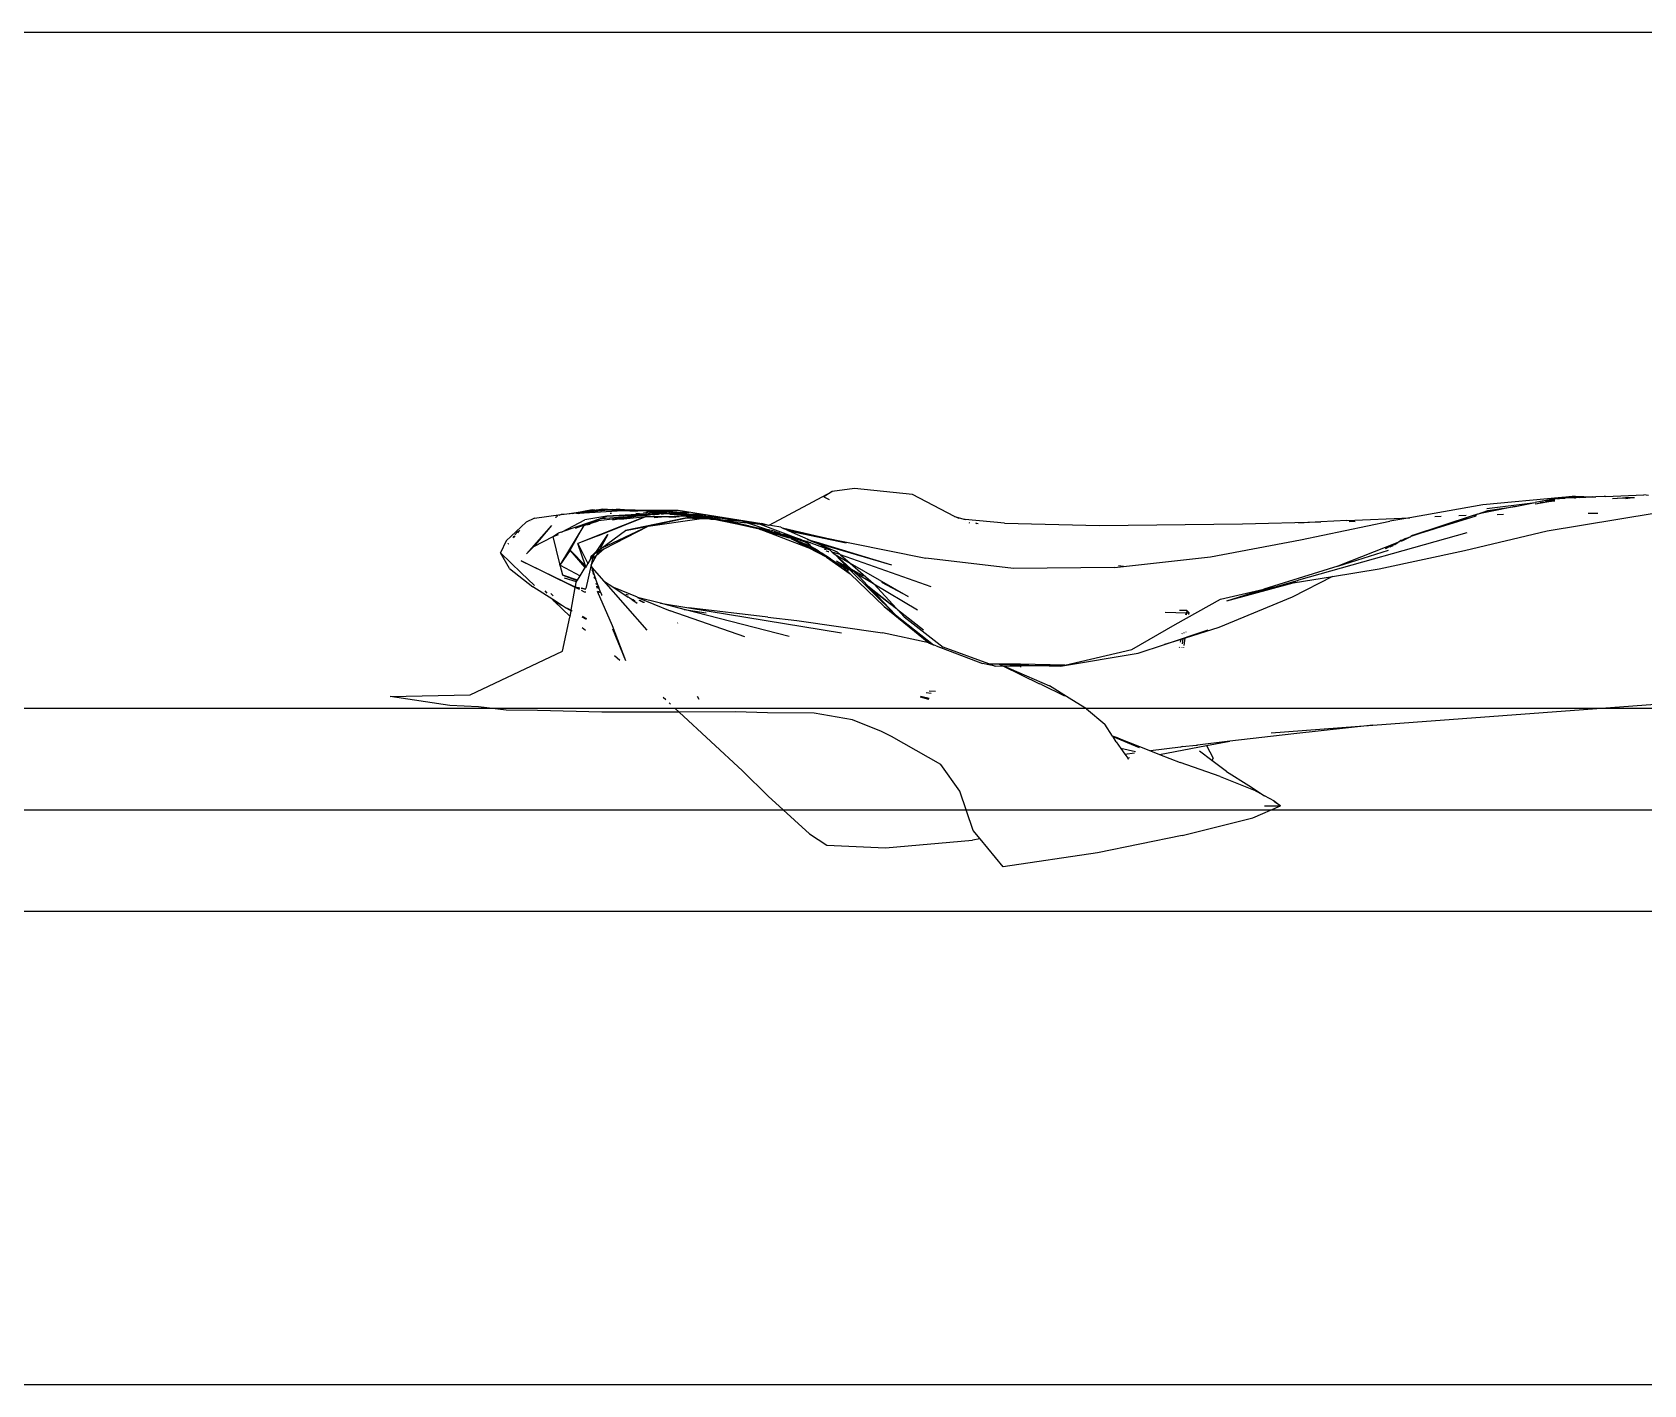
# Model space of a CAD drawing. Header units: millimetres. Extents: x -41292 to 298682, y -22072 to 33155.
# Drawn here: x 29631.4 to 29869.8, y 1090.6 to 1290.6 of the extents above; entities that cross this region are included whole.
import ezdxf

# ---------------------------------------------------------------- set-up
doc = ezdxf.new("R2010")
doc.units = ezdxf.units.MM
doc.layers.add('창호', color=4, linetype='Continuous')
doc.layers.add('틀', color=8, linetype='Continuous')

# ---------------------------------------------------------------- blocks, each defined once
blk = doc.blocks.new('AHSISHEUD')
for p, q in [((30367.81, 18865.77), (30377.13, 18870.78)), ((30377.13, 18870.78), (30375.87, 18869.97)), ((30375.87, 18869.97), (30376.66, 18869.6)), ((30380.42, 18871.18), (30377.13, 18870.78)), ((30389.01, 18870.34), (30380.42, 18871.18)), ((30395.21, 18867.08), (30389.01, 18870.34)), ((30485.03, 18869.89), (30473.34, 18868.77)), ((30484.02, 18869.71), (30483.68, 18869.62)), ((30484.01, 18869.69), (30483.68, 18869.62)), ((30484.18, 18869.72), (30484.02, 18869.71)), ((30484.21, 18869.73), (30484.18, 18869.72)), ((30485.03, 18869.89), (30484.21, 18869.73)), ((30484.21, 18869.73), (30484.67, 18869.74)), ((30484.67, 18869.74), (30484.73, 18869.75)), ((30484.73, 18869.75), (30485.03, 18869.89)), ((30484.73, 18869.75), (30485.51, 18869.78)), ((30485.03, 18869.89), (30485.06, 18869.89)), ((30485.11, 18869.89), (30485.06, 18869.89)), ((30487, 18870.08), (30485.11, 18869.89)), ((30489.53, 18869.99), (30485.11, 18869.89)), ((30486.86, 18869.84), (30485.51, 18869.78)), ((30486.86, 18869.84), (30486.91, 18869.84)), ((30486.91, 18869.84), (30487.03, 18869.84)), ((30487, 18870.08), (30489.53, 18869.99)), ((30487.03, 18869.84), (30487.15, 18869.87)), ((30487.48, 18869.87), (30487.15, 18869.87)), ((30487.51, 18869.87), (30487.48, 18869.87)), ((30487.59, 18869.87), (30487.51, 18869.87)), ((30487.63, 18869.87), (30487.59, 18869.87)), ((30487.63, 18869.87), (30489.53, 18869.99)), ((30489.53, 18869.99), (30490.06, 18869.97)), ((30491.27, 18870.03), (30490.06, 18869.97)), ((30491.46, 18870.03), (30491.27, 18870.03)), ((30491.46, 18870.03), (30497.12, 18870.27)), ((30492.51, 18869.73), (30493.22, 18869.79)), ((30494.47, 18869.72), (30493.22, 18869.79)), ((30493.96, 18869.84), (30495.09, 18869.8)), ((30494.42, 18869.87), (30495.77, 18869.89)), ((30494.47, 18869.72), (30494.79, 18869.76)), ((30497.83, 18870.17), (30497.12, 18870.27)), ((30333.1, 18866.84), (30337, 18867.36)), ((30337, 18867.36), (30337.1, 18867.41)), ((30337, 18867.36), (30337.02, 18867.36)), ((30337.1, 18867.41), (30337.48, 18867.42)), ((30337.48, 18867.42), (30337.85, 18867.48)), ((30337.85, 18867.48), (30340.57, 18867.84)), ((30337.85, 18867.48), (30339.34, 18867.61)), ((30339.34, 18867.61), (30338.64, 18867.48)), ((30339.59, 18867.53), (30339.29, 18867.51)), ((30340.57, 18867.84), (30339.34, 18867.61)), ((30339.34, 18867.61), (30340.42, 18867.71)), ((30343.48, 18867.99), (30339.59, 18867.53)), ((30346.13, 18867.92), (30339.59, 18867.53)), ((30339.59, 18867.53), (30340.42, 18867.71)), ((30340.42, 18867.71), (30342.21, 18868.02)), ((30340.42, 18867.71), (30343.48, 18867.99)), ((30341.62, 18868.04), (30340.57, 18867.84)), ((30340.57, 18867.84), (30341.96, 18868.03)), ((30341.62, 18868.04), (30341.96, 18868.03)), ((30341.96, 18868.03), (30342.02, 18868.04)), ((30342.02, 18868.04), (30342.21, 18868.02)), ((30342.21, 18868.02), (30342.29, 18868.04)), ((30342.29, 18868.04), (30343.19, 18868.19)), ((30343.48, 18867.99), (30342.29, 18868.04)), ((30343.19, 18868.19), (30344.62, 18868.09)), ((30343.7, 18867.98), (30343.48, 18867.99)), ((30343.95, 18868.03), (30343.7, 18867.98)), ((30346.13, 18867.92), (30343.7, 18867.98)), ((30349.23, 18867.43), (30343.8, 18867.09)), ((30343.8, 18867.09), (30349.67, 18867.4)), ((30344.14, 18868.03), (30343.95, 18868.03)), ((30344.62, 18868.09), (30344.14, 18868.03)), ((30344.14, 18868.03), (30345.53, 18868.03)), ((30344.49, 18867.52), (30344.26, 18867.52)), ((30344.62, 18868.09), (30344.67, 18868.09)), ((30344.67, 18868.09), (30344.94, 18868.12)), ((30344.67, 18868.09), (30345.53, 18868.03)), ((30344.94, 18868.12), (30344.96, 18868.12)), ((30344.96, 18868.12), (30345.19, 18868.14)), ((30345.77, 18868.09), (30345.19, 18868.14)), ((30345.53, 18868.03), (30347.18, 18867.91)), ((30345.53, 18868.03), (30346.39, 18868.03)), ((30346.09, 18868.07), (30345.77, 18868.09)), ((30346.39, 18868.03), (30346.09, 18868.07)), ((30346.19, 18867.92), (30346.13, 18867.92)), ((30347.18, 18867.91), (30346.19, 18867.92)), ((30346.39, 18868.03), (30347.18, 18867.91)), ((30347.98, 18868.02), (30346.39, 18868.03)), ((30347.18, 18867.91), (30348.38, 18867.89)), ((30350.78, 18867.9), (30347.98, 18868.02)), ((30347.98, 18868.02), (30354.33, 18868.01)), ((30349.23, 18867.43), (30348.08, 18867.52)), ((30350.78, 18867.9), (30348.38, 18867.89)), ((30349.14, 18867.24), (30349.88, 18867.38)), ((30349.19, 18867.66), (30350.54, 18867.48)), ((30349.23, 18867.43), (30349.67, 18867.4)), ((30349.6, 18867.71), (30349.75, 18867.73)), ((30349.67, 18867.4), (30349.88, 18867.38)), ((30350.05, 18867.76), (30349.75, 18867.73)), ((30349.75, 18867.73), (30351.52, 18867.52)), ((30349.88, 18867.38), (30349.94, 18867.38)), ((30349.94, 18867.38), (30350.02, 18867.41)), ((30350.19, 18867.43), (30350.02, 18867.41)), ((30350.61, 18867.72), (30350.05, 18867.76)), ((30350.47, 18867.34), (30350.1, 18867.25)), ((30350.26, 18867.43), (30350.19, 18867.43)), ((30350.54, 18867.48), (30350.26, 18867.43)), ((30350.26, 18867.43), (30350.86, 18867.37)), ((30350.26, 18867.43), (30350.47, 18867.34)), ((30351.62, 18867.78), (30350.41, 18867.81)), ((30350.67, 18867.32), (30350.47, 18867.34)), ((30350.54, 18867.48), (30350.75, 18867.52)), ((30352.65, 18867.62), (30350.61, 18867.72)), ((30352.4, 18867.54), (30350.61, 18867.72)), ((30350.67, 18867.32), (30350.86, 18867.37)), ((30350.75, 18867.52), (30351.22, 18867.48)), ((30350.78, 18867.9), (30350.85, 18867.86)), ((30350.98, 18867.87), (30350.85, 18867.86)), ((30350.86, 18867.37), (30351.18, 18867.39)), ((30351.04, 18867.87), (30350.98, 18867.87)), ((30351.13, 18867.85), (30351.04, 18867.87)), ((30351.25, 18867.84), (30351.13, 18867.85)), ((30351.18, 18867.39), (30351.37, 18867.42)), ((30351.22, 18867.48), (30351.26, 18867.48)), ((30351.43, 18867.85), (30351.25, 18867.84)), ((30351.26, 18867.48), (30351.37, 18867.42)), ((30351.37, 18867.42), (30351.43, 18867.42)), ((30352.21, 18867.79), (30351.43, 18867.85)), ((30351.43, 18867.85), (30351.62, 18867.78)), ((30351.43, 18867.42), (30351.59, 18867.44)), ((30351.52, 18867.52), (30351.69, 18867.5)), ((30351.69, 18867.5), (30351.59, 18867.44)), ((30351.83, 18867.77), (30351.62, 18867.78)), ((30351.83, 18867.48), (30351.69, 18867.5)), ((30352.21, 18867.79), (30351.83, 18867.77)), ((30351.83, 18867.77), (30352.65, 18867.62)), ((30351.83, 18867.48), (30352.14, 18867.46)), ((30352.14, 18867.46), (30352.7, 18867.52)), ((30353.11, 18867.42), (30352.14, 18867.46)), ((30352.96, 18867.74), (30352.21, 18867.79)), ((30352.71, 18867.55), (30352.4, 18867.54)), ((30353.02, 18867.57), (30352.65, 18867.62)), ((30352.65, 18867.62), (30353.03, 18867.53)), ((30352.7, 18867.52), (30352.79, 18867.51)), ((30352.79, 18867.51), (30352.71, 18867.55)), ((30352.79, 18867.51), (30353.03, 18867.53)), ((30352.96, 18867.74), (30354.03, 18867.62)), ((30353.56, 18867.73), (30352.96, 18867.74)), ((30353.19, 18867.52), (30353.02, 18867.57)), ((30353.03, 18867.53), (30353.19, 18867.52)), ((30353.11, 18867.42), (30354.03, 18867.42)), ((30356.28, 18867.22), (30353.11, 18867.42)), ((30353.19, 18867.52), (30353.39, 18867.52)), ((30353.39, 18867.52), (30353.5, 18867.56)), ((30353.61, 18867.48), (30353.39, 18867.52)), ((30353.5, 18867.56), (30353.67, 18867.58)), ((30354.8, 18867.66), (30353.56, 18867.73)), ((30353.89, 18867.52), (30353.61, 18867.48)), ((30354.03, 18867.42), (30353.61, 18867.48)), ((30353.67, 18867.58), (30354.03, 18867.62)), ((30355.02, 18867.52), (30353.89, 18867.52)), ((30354.03, 18867.62), (30354.13, 18867.61)), ((30354.09, 18867.41), (30354.03, 18867.42)), ((30354.09, 18867.41), (30355.55, 18867.41)), ((30354.13, 18867.61), (30354.8, 18867.66)), ((30354.13, 18867.61), (30355.02, 18867.52)), ((30354.33, 18868.01), (30366.72, 18866.01)), ((30354.8, 18867.66), (30356.21, 18867.41)), ((30355.98, 18867.66), (30354.8, 18867.66)), ((30355.55, 18867.41), (30355.02, 18867.52)), ((30355.55, 18867.41), (30356.21, 18867.41)), ((30356.21, 18867.41), (30356.6, 18867.4)), ((30358.7, 18867.23), (30356.6, 18867.4)), ((30473.34, 18868.77), (30462.51, 18866.88)), ((30472.56, 18867.43), (30471.95, 18867.22)), ((30472.56, 18867.43), (30474.09, 18867.95)), ((30473.98, 18867.71), (30472.56, 18867.43)), ((30473.91, 18868.25), (30481.08, 18869.13)), ((30478.12, 18868.54), (30473.98, 18867.71)), ((30474.09, 18867.95), (30473.98, 18867.71)), ((30474.09, 18867.95), (30478.12, 18868.54)), ((30476.37, 18867.34), (30475.45, 18867.32)), ((30478.12, 18868.54), (30481.08, 18869.13)), ((30483.96, 18869.37), (30481.07, 18868.89)), ((30483.68, 18869.62), (30481.08, 18869.13)), ((30481.46, 18869), (30481.82, 18869.1)), ((30482.05, 18869.11), (30481.82, 18869.1)), ((30482.2, 18869.13), (30482.05, 18869.11)), ((30482.82, 18869.24), (30482.2, 18869.13)), ((30482.58, 18869.31), (30483.98, 18869.48)), ((30482.95, 18869.27), (30482.82, 18869.24)), ((30482.83, 18864.95), (30498.64, 18867.57)), ((30482.92, 18869.41), (30484, 18869.61)), ((30483.06, 18869.28), (30482.95, 18869.27)), ((30483.06, 18869.28), (30483.97, 18869.45)), ((30483.96, 18869.42), (30483.06, 18869.28)), ((30483.06, 18869.28), (30483.96, 18869.37)), ((30488.9, 18867.54), (30490.34, 18867.54)), ((30328.91, 18863.44), (30331.85, 18866.21)), ((30330.87, 18865.03), (30330.56, 18864.65)), ((30333.1, 18866.84), (30331.85, 18866.21)), ((30335.61, 18865.73), (30331.91, 18861.53)), ((30332.52, 18866.34), (30332.48, 18866.33)), ((30335.61, 18865.73), (30332.97, 18862.63)), ((30336.13, 18866.96), (30336.4, 18867.01)), ((30336.55, 18867.09), (30336.32, 18867.05)), ((30336.8, 18867.24), (30336.71, 18867.23)), ((30340.4, 18865.71), (30336.84, 18859.88)), ((30342.94, 18866.77), (30337.16, 18864.81)), ((30337.16, 18864.81), (30340.51, 18866.59)), ((30338.34, 18862.09), (30340.4, 18865.71)), ((30339.13, 18865.34), (30342.94, 18866.77)), ((30349.55, 18867.07), (30339.5, 18863.05)), ((30340.4, 18865.71), (30341.46, 18866.09)), ((30341.32, 18865.87), (30340.4, 18865.71)), ((30343.8, 18867.09), (30340.51, 18866.59)), ((30341.46, 18866.09), (30342.53, 18866.41)), ((30342.47, 18864.19), (30349.55, 18867.07)), ((30346.65, 18866.89), (30342.53, 18866.41)), ((30342.94, 18866.77), (30348.75, 18867.21)), ((30342.94, 18866.77), (30343.8, 18867.09)), ((30343.01, 18862.37), (30349.91, 18865.61)), ((30343.01, 18862.37), (30346.54, 18865)), ((30343.39, 18862.28), (30349.91, 18865.61)), ((30348.75, 18867.21), (30343.8, 18867.09)), ((30344.61, 18866.57), (30346.65, 18866.89)), ((30345.64, 18866.65), (30346.28, 18866.74)), ((30346.28, 18866.74), (30349.55, 18867.07)), ((30348.03, 18867.04), (30346.28, 18866.74)), ((30355.39, 18866.83), (30346.54, 18865)), ((30346.54, 18865), (30349.91, 18865.61)), ((30346.65, 18866.89), (30348.75, 18867.21)), ((30348.03, 18867.04), (30346.65, 18866.89)), ((30349.74, 18867.24), (30348.03, 18867.04)), ((30348.75, 18867.21), (30348.03, 18867.04)), ((30348.75, 18867.21), (30348.8, 18867.21)), ((30348.8, 18867.21), (30349.05, 18867.22)), ((30349.05, 18867.22), (30349.14, 18867.24)), ((30349.14, 18867.24), (30349.74, 18867.24)), ((30349.55, 18867.07), (30353.74, 18867.08)), ((30350.1, 18867.25), (30349.74, 18867.24)), ((30349.91, 18865.61), (30355.39, 18866.83)), ((30349.91, 18865.61), (30357.44, 18866.74)), ((30350.79, 18866.93), (30351.89, 18866.99)), ((30353.74, 18867.08), (30351.05, 18867.02)), ((30351.89, 18866.99), (30351.05, 18867.02)), ((30351.89, 18866.99), (30353.74, 18867.08)), ((30353.97, 18866.89), (30351.89, 18866.99)), ((30354.15, 18867.11), (30353.74, 18867.08)), ((30353.74, 18867.08), (30354.5, 18867.03)), ((30354.9, 18867.13), (30354.15, 18867.11)), ((30354.9, 18867.13), (30354.93, 18867.15)), ((30354.93, 18867.15), (30355.15, 18867.16)), ((30355.15, 18867.16), (30355.64, 18867.19)), ((30355.15, 18867.16), (30356.23, 18867)), ((30355.44, 18866.83), (30355.39, 18866.83)), ((30355.85, 18866.92), (30355.44, 18866.83)), ((30357.44, 18866.74), (30355.44, 18866.83)), ((30355.64, 18867.19), (30356.28, 18867.22)), ((30355.64, 18867.19), (30356.47, 18867.01)), ((30356.23, 18867), (30355.85, 18866.92)), ((30355.85, 18866.92), (30357.72, 18866.78)), ((30355.88, 18867.29), (30355.93, 18867.29)), ((30356.22, 18867.27), (30356.15, 18867.28)), ((30356.39, 18867.27), (30356.22, 18867.27)), ((30356.23, 18867), (30356.47, 18867.01)), ((30356.39, 18867.27), (30356.28, 18867.22)), ((30356.44, 18867.23), (30356.39, 18867.27)), ((30356.53, 18867.26), (30356.44, 18867.23)), ((30356.44, 18867.23), (30356.77, 18867.16)), ((30356.47, 18867.01), (30356.81, 18867.01)), ((30356.61, 18867.24), (30356.53, 18867.26)), ((30356.61, 18867.24), (30356.69, 18867.24)), ((30356.69, 18867.24), (30356.64, 18867.24)), ((30356.74, 18867.27), (30356.69, 18867.24)), ((30356.78, 18867.25), (30356.74, 18867.27)), ((30356.77, 18867.16), (30357.79, 18867.03)), ((30357.43, 18867.03), (30356.77, 18867.16)), ((30356.95, 18867.21), (30356.78, 18867.25)), ((30356.81, 18867.01), (30357.43, 18867.03)), ((30356.81, 18867.01), (30357.04, 18866.96)), ((30356.99, 18867.22), (30356.95, 18867.21)), ((30356.97, 18867.27), (30356.99, 18867.22)), ((30357.1, 18867.2), (30356.99, 18867.22)), ((30357.04, 18866.96), (30357.2, 18866.96)), ((30357.27, 18867.2), (30357.1, 18867.2)), ((30357.2, 18866.96), (30357.36, 18866.93)), ((30357.23, 18867.26), (30357.36, 18867.26)), ((30357.34, 18867.19), (30357.27, 18867.2)), ((30357.34, 18867.19), (30357.43, 18867.18)), ((30357.6, 18867.18), (30357.36, 18867.26)), ((30357.36, 18866.93), (30357.54, 18866.92)), ((30357.43, 18867.18), (30357.46, 18867.18)), ((30357.43, 18867.03), (30357.79, 18867.03)), ((30358.11, 18866.87), (30357.43, 18867.03)), ((30357.44, 18866.74), (30357.72, 18866.78)), ((30357.46, 18867.18), (30357.79, 18867.03)), ((30357.6, 18867.18), (30357.46, 18867.18)), ((30357.54, 18866.92), (30357.58, 18866.9)), ((30357.58, 18866.9), (30357.98, 18866.82)), ((30357.67, 18867.16), (30357.6, 18867.18)), ((30357.94, 18867.15), (30357.67, 18867.16)), ((30357.67, 18867.16), (30357.95, 18867.1)), ((30357.72, 18866.78), (30357.98, 18866.82)), ((30357.72, 18866.78), (30358.58, 18866.75)), ((30357.79, 18867.03), (30357.86, 18867.04)), ((30357.86, 18867.04), (30358.05, 18867)), ((30357.94, 18867.15), (30358.01, 18867.14)), ((30357.98, 18867.14), (30357.94, 18867.15)), ((30357.95, 18867.1), (30358.02, 18867.08)), ((30358.01, 18867.14), (30357.98, 18867.14)), ((30357.98, 18866.82), (30358.06, 18866.83)), ((30358.01, 18867.14), (30358.4, 18867.09)), ((30358.02, 18867.08), (30358.11, 18867.06)), ((30358.05, 18867), (30358.11, 18867.06)), ((30358.05, 18867), (30358.55, 18866.9)), ((30358.06, 18866.83), (30358.11, 18866.87)), ((30358.11, 18867.06), (30358.2, 18867.04)), ((30358.11, 18866.87), (30358.19, 18866.87)), ((30358.19, 18866.87), (30358.23, 18866.85)), ((30358.41, 18867.05), (30358.2, 18867.04)), ((30358.23, 18866.85), (30358.3, 18866.86)), ((30358.3, 18866.86), (30358.33, 18866.85)), ((30358.33, 18866.85), (30358.45, 18866.84)), ((30358.4, 18867.09), (30358.72, 18867.06)), ((30358.41, 18867.05), (30358.4, 18867.09)), ((30358.41, 18867.05), (30358.72, 18867.06)), ((30358.64, 18867), (30358.41, 18867.05)), ((30358.45, 18866.84), (30358.55, 18866.9)), ((30358.58, 18866.75), (30358.45, 18866.84)), ((30358.45, 18866.84), (30359.03, 18866.81)), ((30358.45, 18866.84), (30358.98, 18866.71)), ((30358.55, 18866.9), (30358.69, 18866.92)), ((30358.58, 18866.75), (30358.98, 18866.71)), ((30358.79, 18866.97), (30358.64, 18867)), ((30358.64, 18867), (30358.72, 18866.93)), ((30358.69, 18866.92), (30358.72, 18866.93)), ((30358.69, 18866.92), (30358.79, 18866.91)), ((30359.52, 18867.07), (30358.7, 18867.23)), ((30358.72, 18867.06), (30359.52, 18867.07)), ((30358.72, 18867.06), (30359.19, 18867)), ((30358.72, 18866.93), (30358.79, 18866.97)), ((30358.72, 18866.93), (30358.79, 18866.91)), ((30358.87, 18866.95), (30358.79, 18866.97)), ((30358.79, 18866.91), (30359.2, 18866.86)), ((30358.79, 18866.91), (30359.03, 18866.81)), ((30358.87, 18866.95), (30359.19, 18867)), ((30359.2, 18866.86), (30358.87, 18866.95)), ((30358.98, 18866.71), (30359.17, 18866.67)), ((30359.03, 18866.81), (30359.25, 18866.77)), ((30359.17, 18866.67), (30359.22, 18866.66)), ((30359.19, 18867), (30359.52, 18867.07)), ((30359.19, 18867), (30361.21, 18866.75)), ((30359.44, 18866.83), (30359.2, 18866.86)), ((30359.22, 18866.66), (30359.29, 18866.65)), ((30359.25, 18866.77), (30359.29, 18866.79)), ((30359.29, 18866.79), (30359.36, 18866.78)), ((30359.29, 18866.65), (30359.43, 18866.65)), ((30359.56, 18866.74), (30359.36, 18866.78)), ((30365.88, 18865.36), (30359.43, 18866.65)), ((30359.43, 18866.65), (30359.98, 18866.62)), ((30359.44, 18866.83), (30359.84, 18866.75)), ((30359.6, 18867.06), (30359.52, 18867.07)), ((30359.56, 18866.74), (30359.61, 18866.73)), ((30359.72, 18867.08), (30359.6, 18867.06)), ((30359.61, 18866.73), (30359.68, 18866.71)), ((30359.68, 18866.71), (30359.83, 18866.7)), ((30361.21, 18866.75), (30359.72, 18867.08)), ((30359.72, 18867.08), (30362.83, 18866.55)), ((30359.83, 18866.7), (30359.89, 18866.74)), ((30359.83, 18866.7), (30359.98, 18866.62)), ((30359.84, 18866.75), (30359.89, 18866.74)), ((30359.92, 18866.73), (30359.89, 18866.74)), ((30360.1, 18866.69), (30359.92, 18866.73)), ((30359.98, 18866.62), (30360.06, 18866.6)), ((30360.06, 18866.6), (30360.1, 18866.62)), ((30360.28, 18866.65), (30360.1, 18866.69)), ((30360.1, 18866.62), (30360.13, 18866.59)), ((30360.28, 18866.65), (30360.13, 18866.59)), ((30360.13, 18866.59), (30360.24, 18866.59)), ((30360.24, 18866.59), (30360.28, 18866.58)), ((30360.36, 18866.61), (30360.28, 18866.65)), ((30360.28, 18866.58), (30360.36, 18866.61)), ((30361.21, 18866.37), (30360.28, 18866.58)), ((30360.54, 18866.6), (30360.36, 18866.61)), ((30360.54, 18866.6), (30360.68, 18866.55)), ((30360.68, 18866.55), (30360.8, 18866.54)), ((30360.95, 18866.51), (30360.8, 18866.54)), ((30360.98, 18866.5), (30360.95, 18866.51)), ((30361.04, 18866.49), (30360.98, 18866.5)), ((30362.52, 18866.18), (30361.04, 18866.49)), ((30363.15, 18866.49), (30361.04, 18866.49)), ((30361.04, 18866.49), (30364.54, 18866.13)), ((30361.21, 18866.75), (30362.83, 18866.55)), ((30361.21, 18866.37), (30361.52, 18866.32)), ((30361.52, 18866.32), (30365.88, 18865.36)), ((30361.52, 18866.32), (30362.52, 18866.18)), ((30364.73, 18865.7), (30362.52, 18866.18)), ((30362.83, 18866.55), (30363.15, 18866.49)), ((30363.15, 18866.49), (30363.24, 18866.48)), ((30363.24, 18866.48), (30363.36, 18866.48)), ((30363.36, 18866.48), (30363.43, 18866.47)), ((30363.43, 18866.47), (30363.48, 18866.47)), ((30363.48, 18866.47), (30363.69, 18866.4)), ((30363.69, 18866.4), (30363.76, 18866.42)), ((30363.76, 18866.42), (30366.44, 18865.93)), ((30363.76, 18866.42), (30364.54, 18866.13)), ((30364.54, 18866.13), (30364.57, 18866.13)), ((30364.57, 18866.13), (30367.7, 18865.07)), ((30364.57, 18866.13), (30366.44, 18865.93)), ((30364.73, 18865.7), (30364.81, 18865.68)), ((30364.81, 18865.68), (30365.22, 18865.6)), ((30365.22, 18865.6), (30365.25, 18865.59)), ((30365.25, 18865.59), (30365.88, 18865.36)), ((30365.25, 18865.59), (30367.1, 18865.2)), ((30365.88, 18865.36), (30366.1, 18865.27)), ((30366.1, 18865.27), (30366.29, 18865.23)), ((30366.29, 18865.23), (30366.34, 18865.21)), ((30366.34, 18865.21), (30370.42, 18863.99)), ((30366.34, 18865.21), (30367.55, 18864.97)), ((30373.55, 18862.44), (30366.34, 18865.21)), ((30367.75, 18865.74), (30366.44, 18865.93)), ((30366.44, 18865.93), (30372.45, 18863.67)), ((30367.75, 18865.74), (30366.72, 18866.01)), ((30367.1, 18865.2), (30367.17, 18865.17)), ((30367.17, 18865.17), (30367.55, 18864.97)), ((30367.7, 18865.07), (30367.17, 18865.17)), ((30367.55, 18864.97), (30367.78, 18864.93)), ((30368.51, 18864.9), (30367.7, 18865.07)), ((30367.75, 18865.74), (30367.81, 18865.77)), ((30367.78, 18864.93), (30367.82, 18864.88)), ((30368.29, 18865.66), (30367.81, 18865.77)), ((30369.52, 18865.47), (30368.29, 18865.66)), ((30369.52, 18865.47), (30369.93, 18865.28)), ((30369.98, 18865.27), (30369.93, 18865.28)), ((30374.57, 18864.22), (30369.98, 18865.27)), ((30369.98, 18865.27), (30370.39, 18865.07)), ((30370.39, 18865.07), (30370.48, 18865.05)), ((30370.48, 18865.05), (30374.57, 18864.22)), ((30370.48, 18865.05), (30370.57, 18864.99)), ((30370.57, 18864.99), (30370.68, 18864.96)), ((30370.68, 18864.96), (30379.2, 18863.17)), ((30370.68, 18864.96), (30373.95, 18863.53)), ((30395.91, 18866.77), (30395.21, 18867.08)), ((30395.21, 18867.08), (30396.77, 18866.62)), ((30396.77, 18866.62), (30396.42, 18866.65)), ((30402.58, 18866.06), (30396.77, 18866.62)), ((30397.48, 18866.07), (30397.37, 18866.12)), ((30398.31, 18866.11), (30398.51, 18866.05)), ((30398.48, 18866.1), (30398.68, 18866.05)), ((30402.58, 18866.06), (30416.66, 18865.75)), ((30416.66, 18865.75), (30437.77, 18865.98)), ((30437.77, 18865.98), (30449.36, 18866.26)), ((30449.36, 18866.26), (30446.07, 18866.07)), ((30446.37, 18863.62), (30459.58, 18866.37)), ((30453.21, 18866.47), (30449.36, 18866.26)), ((30453.21, 18866.47), (30462.51, 18866.88)), ((30453.55, 18866.36), (30454.13, 18866.37)), ((30453.68, 18866.31), (30454.13, 18866.37)), ((30454.13, 18866.37), (30454.43, 18866.34)), ((30462.51, 18866.88), (30459.58, 18866.37)), ((30465.97, 18865.21), (30462.67, 18864.09)), ((30471.89, 18867.22), (30462.93, 18864.26)), ((30462.93, 18864.26), (30465.97, 18865.21)), ((30465.97, 18865.21), (30466.44, 18865.35)), ((30466.25, 18867.05), (30467.18, 18867.09)), ((30471.89, 18867.22), (30466.44, 18865.35)), ((30466.44, 18865.35), (30472.32, 18867.18)), ((30470.87, 18867.19), (30469.8, 18867.17)), ((30470.63, 18862.04), (30482.83, 18864.95)), ((30471.95, 18867.22), (30471.89, 18867.22)), ((30472.37, 18867.23), (30471.95, 18867.22)), ((30328.91, 18863.44), (30328.08, 18861.67)), ((30329.19, 18863.07), (30329.12, 18862.99)), ((30329.22, 18863.04), (30329.14, 18862.95)), ((30330.03, 18864.14), (30329.9, 18863.96)), ((30330.19, 18864.21), (30329.92, 18863.89)), ((30330.2, 18864.35), (30330.64, 18864.84)), ((30331.91, 18861.53), (30332.97, 18862.63)), ((30332.97, 18862.63), (30335.84, 18864.11)), ((30335.84, 18864.11), (30336.62, 18864.4)), ((30335.84, 18864.11), (30336.03, 18864.24)), ((30336.84, 18860.07), (30335.84, 18864.11)), ((30336.03, 18864.24), (30336.61, 18864.62)), ((30336.03, 18864.24), (30336.61, 18864.54)), ((30337.03, 18864.74), (30336.61, 18864.62)), ((30337.03, 18864.74), (30337.05, 18864.77)), ((30337.05, 18864.77), (30337.16, 18864.81)), ((30342.47, 18864.19), (30339.5, 18863.05)), ((30339.5, 18863.05), (30340.98, 18860.12)), ((30340.65, 18859.75), (30339.5, 18863.05)), ((30342.33, 18862.05), (30343.91, 18864.41)), ((30343.91, 18864.41), (30342.73, 18862.24)), ((30367.82, 18864.88), (30368.06, 18864.83)), ((30368.06, 18864.83), (30368.12, 18864.86)), ((30368.06, 18864.83), (30370.42, 18863.99)), ((30368.12, 18864.86), (30368.53, 18864.72)), ((30368.51, 18864.9), (30368.91, 18864.77)), ((30369.9, 18864.26), (30368.53, 18864.72)), ((30368.53, 18864.72), (30369.36, 18864.54)), ((30369.02, 18864.71), (30368.53, 18864.72)), ((30369.02, 18864.71), (30368.91, 18864.77)), ((30369.08, 18864.67), (30369.02, 18864.71)), ((30369.12, 18864.68), (30369.08, 18864.67)), ((30369.17, 18864.65), (30369.12, 18864.68)), ((30369.24, 18864.63), (30369.17, 18864.65)), ((30369.27, 18864.62), (30369.24, 18864.63)), ((30369.36, 18864.59), (30369.27, 18864.62)), ((30369.36, 18864.54), (30369.36, 18864.59)), ((30369.49, 18864.51), (30369.36, 18864.54)), ((30369.9, 18864.26), (30369.49, 18864.51)), ((30369.49, 18864.51), (30369.97, 18864.4)), ((30369.93, 18864.25), (30369.9, 18864.26)), ((30370.28, 18864.14), (30369.93, 18864.25)), ((30370.42, 18863.99), (30369.93, 18864.25)), ((30370.47, 18864.29), (30369.97, 18864.4)), ((30370.69, 18864.17), (30369.97, 18864.4)), ((30371.53, 18863.72), (30370.28, 18864.14)), ((30370.28, 18864.14), (30370.42, 18863.99)), ((30370.42, 18863.99), (30370.56, 18863.94)), ((30370.69, 18864.17), (30370.47, 18864.29)), ((30372.45, 18863.67), (30370.47, 18864.29)), ((30370.6, 18863.92), (30370.56, 18863.94)), ((30371.03, 18863.79), (30370.6, 18863.92)), ((30370.78, 18864.14), (30370.69, 18864.17)), ((30370.94, 18864.03), (30370.78, 18864.14)), ((30370.78, 18864.14), (30372.63, 18863.55)), ((30370.98, 18864.02), (30370.94, 18864.03)), ((30370.98, 18864.02), (30371.04, 18863.98)), ((30371.03, 18863.79), (30371.17, 18863.72)), ((30371.04, 18863.98), (30371.09, 18863.96)), ((30371.09, 18863.96), (30371.53, 18863.72)), ((30372.29, 18863.56), (30371.09, 18863.96)), ((30371.17, 18863.72), (30373.86, 18862.47)), ((30371.17, 18863.72), (30371.88, 18863.53)), ((30373.55, 18862.44), (30371.17, 18863.72)), ((30371.6, 18863.7), (30371.53, 18863.72)), ((30371.6, 18863.7), (30371.88, 18863.53)), ((30371.88, 18863.53), (30371.97, 18863.5)), ((30371.97, 18863.5), (30372.1, 18863.41)), ((30372.1, 18863.41), (30372.23, 18863.37)), ((30372.23, 18863.37), (30372.36, 18863.3)), ((30373.02, 18863.3), (30372.29, 18863.56)), ((30372.36, 18863.3), (30373.94, 18862.67)), ((30373.86, 18862.47), (30372.36, 18863.3)), ((30372.59, 18863.63), (30372.45, 18863.67)), ((30372.63, 18863.55), (30372.59, 18863.63)), ((30372.59, 18863.63), (30373.27, 18863.42)), ((30372.7, 18863.53), (30372.63, 18863.55)), ((30372.88, 18863.47), (30372.7, 18863.53)), ((30373.02, 18863.3), (30372.7, 18863.53)), ((30373.95, 18863.16), (30372.88, 18863.47)), ((30373.14, 18863.25), (30373.02, 18863.3)), ((30373.15, 18863.21), (30373.14, 18863.25)), ((30373.27, 18863.21), (30373.15, 18863.21)), ((30373.27, 18863.42), (30373.95, 18863.16)), ((30373.31, 18863.16), (30373.27, 18863.21)), ((30373.33, 18863.14), (30373.31, 18863.16)), ((30373.41, 18863.12), (30373.33, 18863.14)), ((30373.41, 18863.67), (30373.95, 18863.53)), ((30373.44, 18863.1), (30373.41, 18863.12)), ((30373.87, 18862.81), (30373.44, 18863.1)), ((30373.94, 18862.67), (30373.44, 18863.1)), ((30373.9, 18863.45), (30374.6, 18863.24)), ((30373.94, 18862.67), (30374.26, 18862.48)), ((30373.95, 18863.53), (30374.67, 18863.34)), ((30373.95, 18863.53), (30374.6, 18863.24)), ((30373.95, 18863.16), (30376.76, 18862.13)), ((30379.2, 18863.17), (30374.57, 18864.22)), ((30374.57, 18864.22), (30390.98, 18860.9)), ((30374.6, 18863.24), (30385.89, 18859.93)), ((30374.6, 18863.24), (30377.84, 18861.82)), ((30374.67, 18863.34), (30385.89, 18859.93)), ((30375.5, 18862.72), (30375.44, 18862.74)), ((30376.76, 18862.13), (30375.5, 18862.72)), ((30433.05, 18861.09), (30446.37, 18863.62)), ((30470.98, 18864.63), (30446.06, 18857.66)), ((30460.76, 18863.23), (30451.86, 18859.73)), ((30460.32, 18862.94), (30459.3, 18862.48)), ((30460.02, 18862.74), (30459.58, 18862.52)), ((30460.32, 18862.94), (30460.76, 18863.23)), ((30460.87, 18863.31), (30460.76, 18863.23)), ((30460.87, 18863.31), (30460.94, 18863.33)), ((30461.21, 18863.49), (30460.94, 18863.33)), ((30461.46, 18863.47), (30461.16, 18863.39)), ((30461.38, 18863.56), (30461.21, 18863.49)), ((30461.38, 18863.56), (30461.83, 18863.81)), ((30462.61, 18864.05), (30461.46, 18863.47)), ((30461.83, 18863.81), (30462.34, 18863.97)), ((30462.34, 18863.97), (30462.42, 18864.01)), ((30462.42, 18864.01), (30462.61, 18864.05)), ((30462.67, 18864.09), (30462.61, 18864.05)), ((30462.93, 18864.26), (30462.67, 18864.09)), ((30328.08, 18861.67), (30331.11, 18858.72)), ((30329.39, 18859.36), (30328.08, 18861.67)), ((30331.1, 18860.53), (30338.97, 18856.7)), ((30339.12, 18856.57), (30331.1, 18860.53)), ((30338.34, 18862.09), (30336.84, 18859.88)), ((30338.34, 18862.09), (30340.61, 18859.53)), ((30340.59, 18859.5), (30338.34, 18862.09)), ((30340.65, 18859.75), (30338.34, 18862.09)), ((30341.33, 18860.69), (30340.98, 18860.12)), ((30341.82, 18861.47), (30341.33, 18860.69)), ((30341.4, 18861.17), (30341.33, 18860.69)), ((30341.33, 18860.69), (30341.75, 18861.16)), ((30341.4, 18861.17), (30341.82, 18861.47)), ((30342.19, 18861.24), (30341.46, 18859.9)), ((30341.66, 18860.79), (30341.46, 18859.9)), ((30342.19, 18861.24), (30341.66, 18860.79)), ((30341.75, 18861.16), (30341.66, 18860.79)), ((30341.75, 18861.16), (30342.02, 18861.58)), ((30341.82, 18861.47), (30341.75, 18861.16)), ((30342.33, 18862.05), (30341.82, 18861.47)), ((30341.82, 18861.47), (30342.02, 18861.58)), ((30342.02, 18861.58), (30343.39, 18862.28)), ((30342.02, 18861.58), (30342.1, 18861.69)), ((30342.1, 18861.69), (30342.65, 18862.1)), ((30342.1, 18861.69), (30342.33, 18862.05)), ((30343.39, 18862.28), (30342.19, 18861.24)), ((30342.44, 18861.7), (30342.19, 18861.24)), ((30342.33, 18862.05), (30342.73, 18862.24)), ((30342.65, 18862.1), (30343.01, 18862.37)), ((30342.73, 18862.24), (30342.65, 18862.1)), ((30342.73, 18862.24), (30343.01, 18862.37)), ((30373.7, 18862.38), (30373.55, 18862.44)), ((30374.86, 18861.94), (30373.7, 18862.38)), ((30376.27, 18861.07), (30373.7, 18862.38)), ((30374.86, 18861.94), (30373.86, 18862.47)), ((30373.86, 18862.47), (30375.31, 18861.8)), ((30374.26, 18862.48), (30374.45, 18862.36)), ((30374.45, 18862.36), (30374.87, 18862.14)), ((30376.16, 18861.24), (30374.86, 18861.94)), ((30375.31, 18861.8), (30374.86, 18861.94)), ((30374.87, 18862.14), (30375.28, 18861.86)), ((30375.31, 18861.8), (30375.28, 18861.86)), ((30375.31, 18861.8), (30375.43, 18861.72)), ((30375.43, 18861.72), (30375.55, 18861.69)), ((30375.59, 18861.66), (30375.55, 18861.69)), ((30376.16, 18861.24), (30375.59, 18861.66)), ((30376.05, 18862.18), (30375.97, 18862.25)), ((30376.16, 18862.19), (30376.05, 18862.18)), ((30376.26, 18862.11), (30376.16, 18862.19)), ((30376.42, 18861.1), (30376.16, 18861.24)), ((30376.27, 18861.96), (30376.24, 18861.99)), ((30376.58, 18861.85), (30376.27, 18861.96)), ((30376.27, 18861.07), (30379.77, 18858.56)), ((30376.71, 18860.88), (30376.27, 18861.07)), ((30376.71, 18860.88), (30376.42, 18861.1)), ((30376.6, 18861.83), (30376.58, 18861.85)), ((30376.84, 18860.8), (30376.71, 18860.88)), ((30377.12, 18861.8), (30376.76, 18862.13)), ((30376.87, 18860.8), (30376.84, 18860.8)), ((30376.87, 18860.8), (30378.66, 18859.61)), ((30378.29, 18861.43), (30377.12, 18861.8)), ((30377.12, 18861.8), (30377.54, 18861.42)), ((30377.54, 18861.42), (30379.78, 18860.14)), ((30379.85, 18859.33), (30377.54, 18861.42)), ((30377.54, 18861.42), (30379.25, 18859.66)), ((30377.72, 18860.53), (30379.25, 18859.66)), ((30377.84, 18861.82), (30378.29, 18861.43)), ((30378.04, 18860.22), (30377.95, 18860.3)), ((30378.17, 18860.17), (30378.04, 18860.22)), ((30378.27, 18860.1), (30378.17, 18860.17)), ((30378.29, 18861.43), (30378.36, 18861.37)), ((30391.75, 18856.67), (30378.36, 18861.37)), ((30378.36, 18861.37), (30379.78, 18860.14)), ((30403.92, 18859.35), (30390.98, 18860.9)), ((30420.18, 18859.65), (30433.05, 18861.09)), ((30451.86, 18859.73), (30459.38, 18862.09)), ((30458, 18859.33), (30470.63, 18862.04)), ((30459.02, 18862.31), (30458.89, 18862.26)), ((30459.3, 18862.48), (30459.02, 18862.31)), ((30329.39, 18859.36), (30332.83, 18856.67)), ((30333.07, 18856.84), (30331.11, 18858.72)), ((30336.84, 18859.88), (30336.84, 18860.07)), ((30336.84, 18859.88), (30336.89, 18859.86)), ((30337.26, 18858.37), (30336.89, 18859.86)), ((30336.89, 18859.86), (30339.85, 18858.31)), ((30337.26, 18858.37), (30339.41, 18857.61)), ((30339.43, 18857.64), (30337.26, 18858.37)), ((30339.29, 18857.42), (30337.51, 18857.96)), ((30339.43, 18857.64), (30339.85, 18858.31)), ((30339.85, 18858.31), (30340.59, 18859.5)), ((30340.59, 18859.5), (30340.61, 18859.53)), ((30340.71, 18859.69), (30340.61, 18859.53)), ((30340.71, 18859.69), (30340.65, 18859.75)), ((30341.46, 18859.9), (30340.68, 18856.43)), ((30340.98, 18860.12), (30340.71, 18859.69)), ((30341.61, 18859.48), (30341.46, 18859.9)), ((30341.48, 18859.64), (30341.61, 18859.48)), ((30341.58, 18859.21), (30341.85, 18858.53)), ((30341.61, 18859.48), (30343.3, 18857.56)), ((30342.09, 18857.89), (30341.61, 18859.48)), ((30341.75, 18858.59), (30341.72, 18858.65)), ((30341.73, 18858.62), (30341.75, 18858.59)), ((30341.75, 18858.59), (30341.85, 18858.53)), ((30341.85, 18858.53), (30342.09, 18857.89)), ((30342.09, 18857.89), (30341.86, 18858.1)), ((30341.86, 18858.1), (30341.89, 18858.01)), ((30341.89, 18858.01), (30342.09, 18857.89)), ((30342.45, 18856.96), (30342.09, 18857.89)), ((30378.4, 18860), (30378.27, 18860.1)), ((30379.43, 18859.17), (30378.4, 18860)), ((30379.42, 18859.5), (30378.4, 18860)), ((30378.4, 18860), (30379.68, 18859.24)), ((30378.66, 18859.61), (30379.77, 18858.56)), ((30379.25, 18859.66), (30379.35, 18859.61)), ((30379.35, 18859.61), (30379.42, 18859.5)), ((30379.61, 18859.4), (30379.42, 18859.5)), ((30379.42, 18859.5), (30379.68, 18859.24)), ((30379.43, 18859.17), (30379.5, 18859.13)), ((30379.68, 18859.24), (30380.17, 18858.95)), ((30379.68, 18859.24), (30386.45, 18852.54)), ((30379.77, 18858.56), (30384.8, 18853.77)), ((30379.78, 18860.14), (30388.35, 18855.23)), ((30379.78, 18860.14), (30383.22, 18857.15)), ((30379.85, 18859.33), (30381.69, 18858.29)), ((30380, 18859.19), (30379.85, 18859.33)), ((30381.69, 18858.29), (30380, 18859.19)), ((30380.45, 18858.78), (30380, 18859.19)), ((30381.04, 18858.24), (30380.45, 18858.78)), ((30380.45, 18858.78), (30383.22, 18857.15)), ((30382.39, 18856.82), (30381.04, 18858.24)), ((30418.88, 18859.54), (30403.92, 18859.35)), ((30418.88, 18859.54), (30420.18, 18859.65)), ((30420.18, 18859.65), (30419.43, 18859.77)), ((30451.86, 18859.73), (30440.93, 18856.3)), ((30451.09, 18858.21), (30445.12, 18855.11)), ((30445.28, 18857.27), (30451.09, 18858.21)), ((30451.09, 18858.21), (30458, 18859.33)), ((30335.8, 18854.78), (30332.83, 18856.67)), ((30334.98, 18855.73), (30334.68, 18856.08)), ((30335.87, 18855.35), (30335.52, 18855.69)), ((30338.51, 18853.19), (30339.12, 18856.57)), ((30338.97, 18856.7), (30339.13, 18856.67)), ((30339.13, 18856.62), (30338.97, 18856.7)), ((30339.12, 18856.57), (30339.13, 18856.62)), ((30339.73, 18856.27), (30339.12, 18856.57)), ((30339.13, 18856.67), (30339.26, 18857.37)), ((30339.13, 18856.67), (30339.81, 18856.51)), ((30339.13, 18856.62), (30339.13, 18856.67)), ((30339.74, 18856.29), (30339.13, 18856.62)), ((30339.26, 18857.37), (30339.29, 18857.42)), ((30339.29, 18857.42), (30339.41, 18857.61)), ((30339.41, 18857.61), (30339.43, 18857.64)), ((30340.01, 18856.47), (30340.68, 18856.32)), ((30340.7, 18856.34), (30340.01, 18856.47)), ((30340.48, 18855.89), (30340.02, 18856.12)), ((30340.69, 18855.86), (30340.48, 18855.89)), ((30342.11, 18857.14), (30342.45, 18856.96)), ((30342.59, 18856.59), (30342.22, 18856.72)), ((30342.24, 18856.61), (30342.64, 18856.47)), ((30342.67, 18856.4), (30342.27, 18856.52)), ((30344.63, 18850.91), (30342.4, 18855.98)), ((30342.87, 18855.87), (30342.4, 18855.98)), ((30342.59, 18856.59), (30342.45, 18856.96)), ((30342.48, 18855.91), (30342.89, 18855.82)), ((30342.64, 18856.47), (30342.59, 18856.59)), ((30342.67, 18856.4), (30342.64, 18856.47)), ((30342.87, 18855.87), (30342.67, 18856.4)), ((30342.89, 18855.82), (30342.87, 18855.87)), ((30343.02, 18855.49), (30342.89, 18855.82)), ((30342.94, 18855.5), (30342.98, 18855.47)), ((30342.98, 18855.47), (30343.02, 18855.49)), ((30343.03, 18855.46), (30342.98, 18855.47)), ((30343.03, 18855.46), (30343.02, 18855.49)), ((30343.05, 18855.4), (30343.03, 18855.46)), ((30343.3, 18857.56), (30349.71, 18850.27)), ((30343.3, 18857.56), (30344.81, 18856.56)), ((30348.31, 18855.11), (30344.81, 18856.56)), ((30344.81, 18856.56), (30346.93, 18855.14)), ((30347, 18855.45), (30346.66, 18855.54)), ((30382.39, 18856.82), (30386.63, 18853.44)), ((30382.86, 18856.32), (30382.39, 18856.82)), ((30382.86, 18856.32), (30383.48, 18855.88)), ((30386.45, 18852.54), (30382.86, 18856.32)), ((30383.22, 18857.15), (30383.28, 18857.09)), ((30383.28, 18857.09), (30389.72, 18853.25)), ((30383.28, 18857.09), (30386.63, 18853.44)), ((30383.48, 18855.88), (30386.63, 18853.44)), ((30388.35, 18855.23), (30384.46, 18857.32)), ((30434.53, 18854.86), (30440.93, 18856.3)), ((30435.49, 18854.59), (30445.28, 18857.27)), ((30435.49, 18854.59), (30443.77, 18856.93)), ((30435.49, 18854.59), (30442.8, 18856.72)), ((30435.49, 18854.59), (30440.93, 18856.3)), ((30440.93, 18856.3), (30442.8, 18856.72)), ((30442.8, 18856.72), (30446.06, 18857.66)), ((30442.8, 18856.72), (30443.77, 18856.93)), ((30443.77, 18856.93), (30445.68, 18857.47)), ((30443.77, 18856.93), (30445.28, 18857.27)), ((30335.99, 18854.55), (30335.8, 18854.78)), ((30337.1, 18853.95), (30335.8, 18854.78)), ((30335.99, 18854.55), (30337.1, 18853.95)), ((30335.99, 18854.55), (30338.36, 18852.28)), ((30337.68, 18853.58), (30337.1, 18853.95)), ((30338.5, 18853.12), (30337.68, 18853.58)), ((30337.8, 18853.57), (30338.51, 18853.19)), ((30338.36, 18852.28), (30338.5, 18853.12)), ((30338.5, 18853.12), (30338.51, 18853.19)), ((30338.63, 18853.05), (30338.5, 18853.12)), ((30338.51, 18853.19), (30338.65, 18853.11)), ((30346.98, 18855.13), (30346.93, 18855.14)), ((30346.98, 18855.13), (30347.03, 18855.08)), ((30347.13, 18855.05), (30347.03, 18855.08)), ((30347.13, 18855.05), (30347.22, 18854.95)), ((30347.39, 18854.91), (30347.22, 18854.95)), ((30347.48, 18854.78), (30347.22, 18854.95)), ((30347.48, 18854.78), (30347.66, 18854.77)), ((30347.48, 18854.78), (30347.64, 18854.67)), ((30347.97, 18854.61), (30347.64, 18854.67)), ((30347.64, 18854.67), (30348.26, 18854.26)), ((30347.66, 18854.77), (30347.79, 18854.71)), ((30348.34, 18855.1), (30348.31, 18855.11)), ((30348.34, 18855.1), (30353.15, 18853.11)), ((30351.73, 18854.23), (30348.34, 18855.1)), ((30348.72, 18854.59), (30348.56, 18854.66)), ((30348.8, 18854.61), (30348.72, 18854.59)), ((30348.72, 18854.59), (30348.86, 18854.52)), ((30348.86, 18854.52), (30348.92, 18854.56)), ((30349.12, 18854.41), (30348.86, 18854.52)), ((30349.12, 18854.41), (30349.2, 18854.41)), ((30349.2, 18854.41), (30349.23, 18854.4)), ((30349.23, 18854.4), (30349.28, 18854.39)), ((30349.28, 18854.39), (30349.34, 18854.36)), ((30355.24, 18853.33), (30351.73, 18854.23)), ((30351.73, 18854.23), (30355.92, 18853.54)), ((30364.18, 18849.29), (30353.15, 18853.11)), ((30355.24, 18853.33), (30358.47, 18852.83)), ((30370.73, 18849.34), (30355.24, 18853.33)), ((30367.59, 18852.16), (30355.92, 18853.54)), ((30355.92, 18853.54), (30378.5, 18849.84)), ((30384.8, 18853.77), (30386.45, 18852.54)), ((30384.8, 18853.77), (30391.42, 18848.39)), ((30386.63, 18853.44), (30386.76, 18853.29)), ((30386.76, 18853.29), (30390.59, 18850.28)), ((30386.76, 18853.29), (30387.76, 18852.21)), ((30427.84, 18851.1), (30434.53, 18854.86)), ((30429.53, 18853.14), (30428.49, 18853.16)), ((30429.53, 18853.14), (30429.49, 18852.83)), ((30429.89, 18852.83), (30429.53, 18853.14)), ((30445.12, 18855.11), (30434.31, 18850.64)), ((30337.21, 18847.14), (30338.33, 18852.19)), ((30338.33, 18852.19), (30338.36, 18852.28)), ((30340.12, 18852.32), (30340.77, 18851.96)), ((30340.77, 18851.83), (30340.12, 18852.2)), ((30340.16, 18850.65), (30340.64, 18850.23)), ((30346.58, 18845.72), (30344.63, 18850.91)), ((30354.25, 18851.29), (30354.28, 18851.35)), ((30367.59, 18852.16), (30371.89, 18851.69)), ((30371.89, 18851.69), (30384.54, 18849.85)), ((30386.45, 18852.54), (30392.1, 18848.11)), ((30387.76, 18852.21), (30393.52, 18847.73)), ((30421.43, 18847.38), (30427.84, 18851.1)), ((30426.34, 18852.91), (30429.49, 18852.83)), ((30434.31, 18850.64), (30429.32, 18849.09)), ((30429.42, 18852.54), (30429.49, 18852.83)), ((30429.49, 18852.83), (30429.45, 18852.54)), ((30429.49, 18852.83), (30429.89, 18852.83)), ((30429.85, 18852.56), (30429.89, 18852.83)), ((30346.58, 18845.72), (30344.66, 18850.42)), ((30391.42, 18848.39), (30384.54, 18849.85)), ((30391.42, 18848.39), (30391.47, 18848.35)), ((30391.47, 18848.35), (30392.1, 18848.11)), ((30426.26, 18848.13), (30432.73, 18850.28)), ((30428.71, 18848.89), (30426.26, 18848.13)), ((30428.63, 18848.47), (30428.71, 18848.89)), ((30428.98, 18848.98), (30428.71, 18848.89)), ((30428.87, 18849.72), (30428.89, 18849.81)), ((30428.98, 18848.98), (30428.88, 18848.25)), ((30429.32, 18849.09), (30428.98, 18848.98)), ((30429.1, 18849.89), (30429.09, 18849.82)), ((30429.16, 18848), (30429.32, 18849.09)), ((30429.46, 18849.98), (30429.47, 18850.03)), ((30323.56, 18840.68), (30337.21, 18847.14)), ((30344.92, 18846.5), (30345.71, 18845.82)), ((30392.1, 18848.11), (30392.13, 18848.1)), ((30392.13, 18848.1), (30392.21, 18848.02)), ((30392.47, 18847.96), (30392.21, 18848.02)), ((30392.47, 18847.96), (30399.32, 18845.32)), ((30400.28, 18845.29), (30393.52, 18847.73)), ((30410.85, 18844.91), (30422.38, 18846.84)), ((30411.53, 18845.08), (30421.43, 18847.38)), ((30422.38, 18846.84), (30426.26, 18848.13)), ((30428.48, 18847.7), (30428.5, 18847.79)), ((30428.81, 18847.73), (30428.8, 18847.67)), ((30429.11, 18847.64), (30429.11, 18847.68)), ((30401.21, 18844.95), (30399.32, 18845.32)), ((30400.28, 18845.29), (30401.21, 18844.95)), ((30400.28, 18845.29), (30401.69, 18845.28)), ((30401.21, 18844.95), (30402.33, 18844.97)), ((30401.69, 18845.28), (30401.73, 18845.28)), ((30401.73, 18845.28), (30401.78, 18845.23)), ((30401.78, 18845.23), (30401.82, 18845.23)), ((30401.82, 18845.23), (30402.33, 18844.97)), ((30401.82, 18845.23), (30404.94, 18845.12)), ((30404.94, 18845.21), (30401.82, 18845.23)), ((30402.33, 18844.97), (30407.76, 18842.33)), ((30402.33, 18844.97), (30402.43, 18844.97)), ((30402.43, 18844.97), (30404.94, 18845)), ((30402.43, 18844.97), (30409.23, 18842.01)), ((30404.94, 18845.21), (30404.94, 18845.12)), ((30411.53, 18845.08), (30404.94, 18845.21)), ((30404.94, 18845.12), (30404.94, 18845)), ((30404.94, 18845.12), (30407.47, 18845.03)), ((30404.94, 18845), (30407.47, 18845.03)), ((30404.94, 18845), (30404.95, 18844.79)), ((30407.47, 18845.03), (30411.53, 18845.08)), ((30407.47, 18845.03), (30410.85, 18844.91)), ((30410.85, 18844.91), (30411.53, 18845.08)), ((30391.44, 18841.28), (30392.4, 18841.21)), ((30408.06, 18842.21), (30407.76, 18842.33)), ((30408.06, 18842.21), (30411.45, 18840.54)), ((30412.57, 18839.93), (30409.23, 18842.01)), ((30311.72, 18840.43), (30323.56, 18840.68)), ((30320.57, 18839.13), (30311.72, 18840.43)), ((30324.82, 18838.93), (30320.57, 18839.13)), ((30328.88, 18838.44), (30324.82, 18838.93)), ((30352.52, 18839.93), (30352.1, 18840.29)), ((30353.22, 18839.3), (30353, 18839.5)), ((30357.16, 18840.51), (30357.4, 18840.05)), ((30390.1, 18840.39), (30391.37, 18840.06)), ((30390.1, 18840.39), (30391.41, 18840.1)), ((30391.47, 18840.17), (30390.21, 18840.47)), ((30391.75, 18840.9), (30391, 18840.99)), ((30414.73, 18838.6), (30412.57, 18839.93)), ((30457.05, 18836.19), (30501.47, 18839.52)), ((30333.55, 18838.37), (30328.88, 18838.44)), ((30343.04, 18838.15), (30333.55, 18838.37)), ((30352.95, 18838.11), (30343.04, 18838.15)), ((30354.49, 18838.12), (30352.95, 18838.11)), ((30354.49, 18838.12), (30353.87, 18838.69)), ((30362.79, 18838.19), (30354.49, 18838.12)), ((30363.84, 18829.46), (30354.49, 18838.12)), ((30367.53, 18838.03), (30362.79, 18838.19)), ((30374.44, 18838), (30367.53, 18838.03)), ((30380.13, 18837.02), (30374.44, 18838)), ((30384.42, 18835.25), (30380.13, 18837.02)), ((30414.73, 18838.6), (30417.44, 18836.35)), ((30418.56, 18834.6), (30417.44, 18836.35)), ((30385.87, 18834.51), (30384.42, 18835.25)), ((30393.19, 18830.4), (30385.87, 18834.51)), ((30419.28, 18834.32), (30418.56, 18834.6)), ((30418.64, 18834.47), (30418.56, 18834.6)), ((30422.54, 18832.85), (30418.64, 18834.47)), ((30419.12, 18833.74), (30418.64, 18834.47)), ((30422.54, 18832.85), (30419.28, 18834.32)), ((30419.28, 18834.32), (30424.19, 18832.41)), ((30445.37, 18834.93), (30435.93, 18833.83)), ((30442.04, 18835.07), (30457.05, 18836.19)), ((30457.05, 18836.19), (30445.37, 18834.93)), ((30419.12, 18833.74), (30419.79, 18832.78)), ((30421.95, 18832.26), (30419.79, 18832.78)), ((30419.79, 18832.78), (30420.39, 18831.93)), ((30420.39, 18831.93), (30421.8, 18832.11)), ((30420.39, 18831.93), (30420.83, 18831.31)), ((30428.63, 18832.97), (30424.19, 18832.41)), ((30424.19, 18832.41), (30425.52, 18831.89)), ((30425.52, 18831.89), (30432.45, 18833.18)), ((30425.52, 18831.89), (30428.59, 18830.7)), ((30428.89, 18833.03), (30428.63, 18832.97)), ((30428.89, 18833.03), (30430.92, 18833.26)), ((30430.92, 18833.26), (30431.15, 18833.27)), ((30435.93, 18833.83), (30431.15, 18833.27)), ((30433.27, 18831), (30431.44, 18832.36)), ((30432.45, 18833.18), (30435.93, 18833.83)), ((30432.45, 18833.18), (30433.46, 18831.32)), ((30363.84, 18829.46), (30367.65, 18825.7)), ((30395.97, 18826.46), (30393.19, 18830.4)), ((30421.06, 18831.36), (30420.83, 18831.31)), ((30420.83, 18831.31), (30420.9, 18831.2)), ((30420.93, 18831.23), (30420.9, 18831.2)), ((30434.5, 18828.6), (30428.59, 18830.7)), ((30433.46, 18831.32), (30433.27, 18831)), ((30435.43, 18829.38), (30433.27, 18831)), ((30435.43, 18829.38), (30438.72, 18827.27)), ((30434.5, 18828.6), (30439.42, 18826.65)), ((30438.72, 18827.27), (30441.03, 18825.77)), ((30373.77, 18820.12), (30367.65, 18825.7)), ((30397.98, 18820.65), (30395.97, 18826.46)), ((30441.03, 18825.77), (30439.42, 18826.65)), ((30442.52, 18824.96), (30441.03, 18825.77)), ((30443.43, 18824.26), (30442.4, 18824.9)), ((30442.52, 18824.96), (30443.43, 18824.26)), ((30428.85, 18819.9), (30439.29, 18822.5)), ((30439.29, 18822.5), (30443.43, 18824.26)), ((30441.02, 18824.28), (30443.43, 18824.26)), ((30373.77, 18820.12), (30376.33, 18818.45)), ((30399.01, 18819.39), (30397.98, 18820.65)), ((30428.85, 18819.9), (30416.35, 18817.32)), ((30376.33, 18818.45), (30384.97, 18818.07)), ((30384.97, 18818.07), (30397.86, 18819.22)), ((30399.01, 18819.39), (30397.86, 18819.22)), ((30402.4, 18815.25), (30399.01, 18819.39)), ((30416.35, 18817.32), (30402.4, 18815.25)), ((34562.05, 18738.67), (29762.05, 18738.67))]:
    blk.add_line(p, q)

msp = doc.modelspace()

# ---------------------------------------------------------------- linework, layer by layer
at = {"layer": '창호'}
for p, q in [((31504.67, 1190.58), (29224.67, 1190.58)), ((31504.67, 1160.58), (29224.67, 1160.58))]:
    msp.add_line(p, q, dxfattribs=at)
at = {"layer": '틀'}
for p, q in [((29134.67, 1290.58), (33934.67, 1290.58)), ((29224.67, 1175.58), (31504.67, 1175.58)), ((33934.67, 1090.58), (29134.67, 1090.58))]:
    msp.add_line(p, q, dxfattribs=at)

# ---------------------------------------------------------------- block references
msp.add_blockref('AHSISHEUD', (-627.37, -17648.09))

doc.saveas('drawing.dxf')
